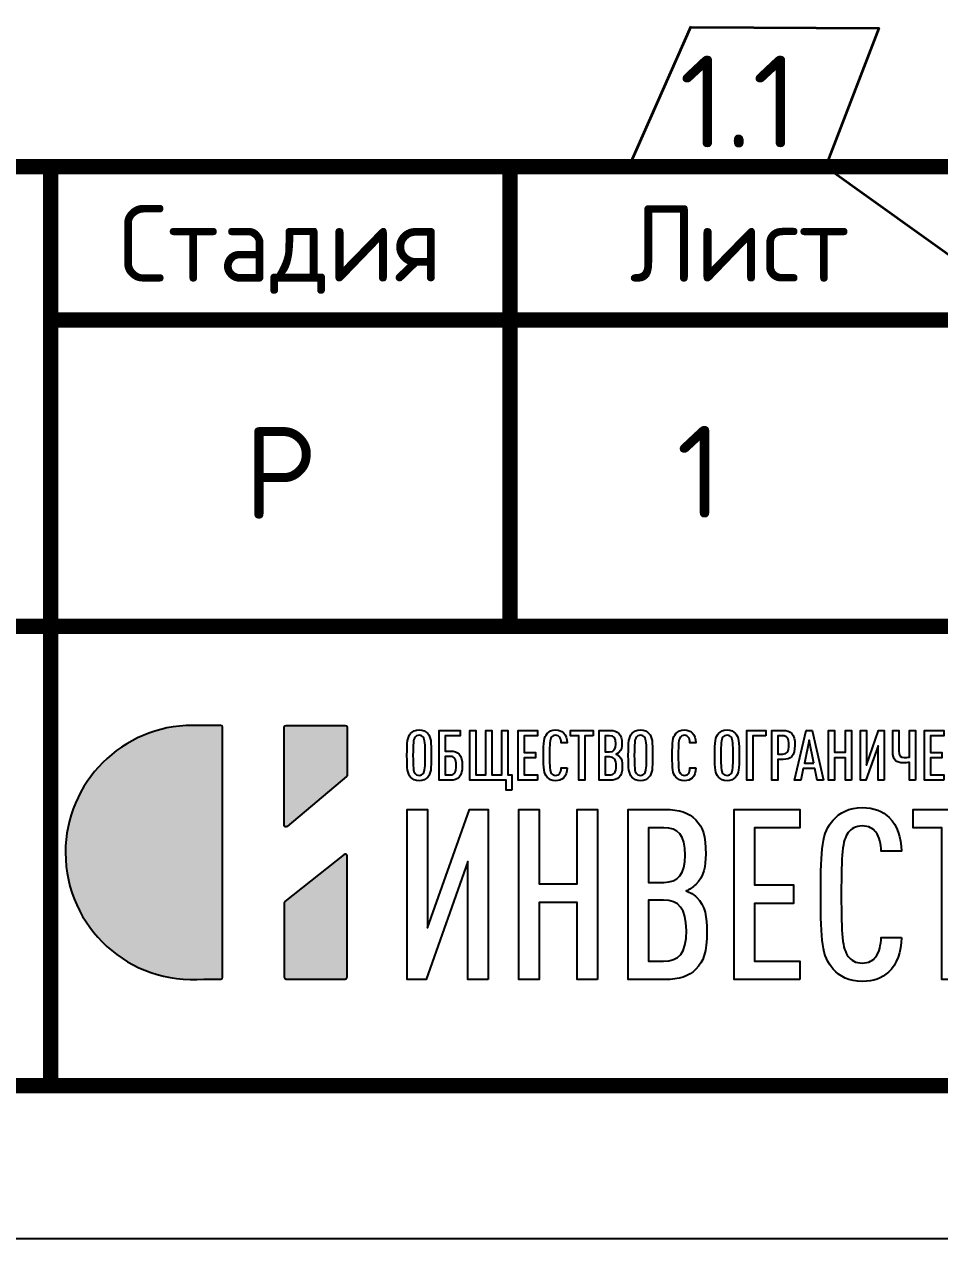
# Model space of a CAD drawing. Header units: metres. Extents: x -18 to 14983, y 1157 to 3877.
# Drawn here: x 6953.78 to 6983.68, y 2825.59 to 2865.24 of the extents above; entities that cross this region are included whole.
import ezdxf
from ezdxf.enums import TextEntityAlignment as Align

# ---------------------------------------------------------------- set-up
doc = ezdxf.new("R2010")
doc.units = ezdxf.units.M
doc.layers.add('Размерный', color=4, linetype='Continuous', lineweight=30)
doc.styles.add('-ISOCPEUR-', font='isocpeur.ttf')
doc.styles.add('GOST', font='GOST_Common.ttf')

# ---------------------------------------------------------------- blocks, each defined once
blk = doc.blocks.new('Лого')
h = blk.add_hatch(color=151)
h.set_gradient(color1=(158, 191, 227), color2=(46, 54, 92), tint=1, name='HEMISPHERICAL')
edge = h.paths.add_edge_path()
edge.add_spline(control_points=[(0.349, 0.4943), (-0.1909, 0.4468), (-0.6571, 0.8707), (-0.6571, 1.4146), (-0.6571, 1.4146), (-0.6571, 1.9249), (-0.2434, 2.3386), (0.2669, 2.3386), (0.2669, 2.3386), (0.2669, 2.3386), (0.4714, 2.3386), (0.4714, 2.3386), (0.4714, 2.3386), (0.4787, 2.3386), (0.4846, 2.3327), (0.4846, 2.3254), (0.4846, 2.3254), (0.4846, 2.3254), (0.4846, 0.5075), (0.4846, 0.5075), (0.4846, 0.5075), (0.4846, 0.5003), (0.4787, 0.4943), (0.4714, 0.4943), (0.4714, 0.4943), (0.4714, 0.4943), (0.3502, 0.4943), (0.3502, 0.4943), (0.3502, 0.4943), (0.3497, 0.4943), (0.3494, 0.4943), (0.349, 0.4943)], knot_values=[0, 0, 0, 0, 0.111111, 0.111111, 0.111111, 0.111211, 0.222222, 0.222222, 0.222222, 0.222322, 0.333333, 0.333333, 0.333333, 0.333433, 0.444444, 0.444444, 0.444444, 0.444544, 0.555556, 0.555556, 0.555556, 0.555656, 0.666667, 0.666667, 0.666667, 0.666767, 0.777778, 0.777778, 0.777778, 0.777878, 1, 1, 1, 1], degree=3, periodic=0)
edge = h.paths.add_edge_path()
edge.add_spline(control_points=[(0.9551, 1.604), (0.9551, 1.604), (1.3853, 1.966), (1.3853, 1.966), (1.3853, 1.966), (1.3884, 1.9686), (1.39, 1.972), (1.39, 1.9761), (1.39, 1.9761), (1.39, 1.9761), (1.39, 2.3254), (1.39, 2.3254), (1.39, 2.3254), (1.39, 2.3327), (1.3841, 2.3386), (1.3768, 2.3386), (1.3768, 2.3386), (1.3768, 2.3386), (0.9466, 2.3386), (0.9466, 2.3386), (0.9466, 2.3386), (0.9393, 2.3386), (0.9334, 2.3327), (0.9334, 2.3254), (0.9334, 2.3254), (0.9334, 2.3254), (0.9334, 1.6141), (0.9334, 1.6141), (0.9334, 1.6141), (0.9334, 1.6089), (0.9363, 1.6044), (0.941, 1.6021), (0.941, 1.6021), (0.9458, 1.5999), (0.9511, 1.6006), (0.9551, 1.604)], knot_values=[0, 0, 0, 0, 0.1, 0.1, 0.1, 0.1001, 0.2, 0.2, 0.2, 0.2001, 0.3, 0.3, 0.3, 0.3001, 0.4, 0.4, 0.4, 0.4001, 0.5, 0.5, 0.5, 0.5001, 0.6, 0.6, 0.6, 0.6001, 0.7, 0.7, 0.7, 0.7001, 0.8, 0.8, 0.8, 0.8001, 1, 1, 1, 1], degree=3, periodic=0)
edge = h.paths.add_edge_path()
edge.add_spline(control_points=[(0.9384, 1.0593), (0.9384, 1.0593), (1.3686, 1.4007), (1.3686, 1.4007), (1.3686, 1.4007), (1.3727, 1.4039), (1.3779, 1.4045), (1.3826, 1.4023), (1.3826, 1.4023), (1.3873, 1.4), (1.39, 1.3956), (1.39, 1.3904), (1.39, 1.3904), (1.39, 1.3904), (1.39, 0.5075), (1.39, 0.5075), (1.39, 0.5075), (1.39, 0.5003), (1.3841, 0.4943), (1.3768, 0.4943), (1.3768, 0.4943), (1.3768, 0.4943), (0.9466, 0.4943), (0.9466, 0.4943), (0.9466, 0.4943), (0.9393, 0.4943), (0.9334, 0.5003), (0.9334, 0.5075), (0.9334, 0.5075), (0.9334, 0.5075), (0.9334, 1.049), (0.9334, 1.049), (0.9334, 1.049), (0.9334, 1.0531), (0.9351, 1.0567), (0.9384, 1.0593)], knot_values=[0, 0, 0, 0, 0.1, 0.1, 0.1, 0.1001, 0.2, 0.2, 0.2, 0.2001, 0.3, 0.3, 0.3, 0.3001, 0.4, 0.4, 0.4, 0.4001, 0.5, 0.5, 0.5, 0.5001, 0.6, 0.6, 0.6, 0.6001, 0.7, 0.7, 0.7, 0.7001, 0.8, 0.8, 0.8, 0.8001, 1, 1, 1, 1], degree=3, periodic=0)
at = {"color": 159}
for points, knots in [([(0.349, 0.4943), (-0.1909, 0.4468), (-0.6571, 0.8707), (-0.6571, 1.4146), (-0.6571, 1.4146), (-0.6571, 1.9249), (-0.2434, 2.3386), (0.2669, 2.3386), (0.2669, 2.3386), (0.2669, 2.3386), (0.4714, 2.3386), (0.4714, 2.3386), (0.4714, 2.3386), (0.4787, 2.3386), (0.4846, 2.3327), (0.4846, 2.3254), (0.4846, 2.3254), (0.4846, 2.3254), (0.4846, 0.5075), (0.4846, 0.5075), (0.4846, 0.5075), (0.4846, 0.5003), (0.4787, 0.4943), (0.4714, 0.4943), (0.4714, 0.4943), (0.4714, 0.4943), (0.3502, 0.4943), (0.3502, 0.4943), (0.3502, 0.4943), (0.3497, 0.4943), (0.3494, 0.4943), (0.349, 0.4943)], [0, 0, 0, 0, 0.111111, 0.111111, 0.111111, 0.111111, 0.222222, 0.222222, 0.222222, 0.222222, 0.333333, 0.333333, 0.333333, 0.333333, 0.444444, 0.444444, 0.444444, 0.444444, 0.555556, 0.555556, 0.555556, 0.555556, 0.666667, 0.666667, 0.666667, 0.666667, 0.777778, 0.777778, 0.777778, 0.777778, 1, 1, 1, 1]), ([(0.9551, 1.604), (0.9551, 1.604), (1.3853, 1.966), (1.3853, 1.966), (1.3853, 1.966), (1.3884, 1.9686), (1.39, 1.972), (1.39, 1.9761), (1.39, 1.9761), (1.39, 1.9761), (1.39, 2.3254), (1.39, 2.3254), (1.39, 2.3254), (1.39, 2.3327), (1.3841, 2.3386), (1.3768, 2.3386), (1.3768, 2.3386), (1.3768, 2.3386), (0.9466, 2.3386), (0.9466, 2.3386), (0.9466, 2.3386), (0.9393, 2.3386), (0.9334, 2.3327), (0.9334, 2.3254), (0.9334, 2.3254), (0.9334, 2.3254), (0.9334, 1.6141), (0.9334, 1.6141), (0.9334, 1.6141), (0.9334, 1.6089), (0.9363, 1.6044), (0.941, 1.6021), (0.941, 1.6021), (0.9458, 1.5999), (0.9511, 1.6006), (0.9551, 1.604)], [0, 0, 0, 0, 0.1, 0.1, 0.1, 0.1, 0.2, 0.2, 0.2, 0.2, 0.3, 0.3, 0.3, 0.3, 0.4, 0.4, 0.4, 0.4, 0.5, 0.5, 0.5, 0.5, 0.6, 0.6, 0.6, 0.6, 0.7, 0.7, 0.7, 0.7, 0.8, 0.8, 0.8, 0.8, 1, 1, 1, 1]), ([(2.0023, 2.1207), (2.0023, 2.2208), (1.9992, 2.2533), (1.9759, 2.2792), (1.9759, 2.2792), (1.9616, 2.2949), (1.9423, 2.3056), (1.9139, 2.3056), (1.9139, 2.3056), (1.8854, 2.3056), (1.8661, 2.2949), (1.8519, 2.2792), (1.8519, 2.2792), (1.8286, 2.2533), (1.8255, 2.2208), (1.8255, 2.1207), (1.8255, 2.1207), (1.8255, 2.0206), (1.8286, 1.9881), (1.8519, 1.9622), (1.8519, 1.9622), (1.8661, 1.9465), (1.8854, 1.9358), (1.9139, 1.9358), (1.9139, 1.9358), (1.9423, 1.9358), (1.9616, 1.9465), (1.9759, 1.9622), (1.9759, 1.9622), (1.9992, 1.9881), (2.0023, 2.0206), (2.0023, 2.1207)], [0, 0, 0, 0, 0.111111, 0.111111, 0.111111, 0.111111, 0.222222, 0.222222, 0.222222, 0.222222, 0.333333, 0.333333, 0.333333, 0.333333, 0.444444, 0.444444, 0.444444, 0.444444, 0.555556, 0.555556, 0.555556, 0.555556, 0.666667, 0.666667, 0.666667, 0.666667, 0.777778, 0.777778, 0.777778, 0.777778, 1, 1, 1, 1]), ([(2.2278, 2.046), (2.2278, 2.1263), (2.1958, 2.1522), (2.1409, 2.1522), (2.1409, 2.1522), (2.1409, 2.1522), (2.1023, 2.1522), (2.1023, 2.1522), (2.1023, 2.1522), (2.1023, 2.1522), (2.1023, 2.2624), (2.1023, 2.2624), (2.1023, 2.2624), (2.1023, 2.2624), (2.2115, 2.2624), (2.2115, 2.2624), (2.2115, 2.2624), (2.2115, 2.2624), (2.2115, 2.3015), (2.2115, 2.3015), (2.2115, 2.3015), (2.2115, 2.3015), (2.0586, 2.3015), (2.0586, 2.3015), (2.0586, 2.3015), (2.0586, 2.3015), (2.0586, 1.9399), (2.0586, 1.9399), (2.0586, 1.9399), (2.0586, 1.9399), (2.1409, 1.9399), (2.1409, 1.9399), (2.1409, 1.9399), (2.1953, 1.9399), (2.2278, 1.9663), (2.2278, 2.046)], [0, 0, 0, 0, 0.1, 0.1, 0.1, 0.1, 0.2, 0.2, 0.2, 0.2, 0.3, 0.3, 0.3, 0.3, 0.4, 0.4, 0.4, 0.4, 0.5, 0.5, 0.5, 0.5, 0.6, 0.6, 0.6, 0.6, 0.7, 0.7, 0.7, 0.7, 0.8, 0.8, 0.8, 0.8, 1, 1, 1, 1]), ([(2.5874, 1.8678), (2.5874, 1.8678), (2.5874, 1.979), (2.5874, 1.979), (2.5874, 1.979), (2.5874, 1.979), (2.5589, 1.979), (2.5589, 1.979), (2.5589, 1.979), (2.5589, 1.979), (2.5589, 2.3015), (2.5589, 2.3015), (2.5589, 2.3015), (2.5589, 2.3015), (2.5153, 2.3015), (2.5153, 2.3015), (2.5153, 2.3015), (2.5153, 2.3015), (2.5153, 1.979), (2.5153, 1.979), (2.5153, 1.979), (2.5153, 1.979), (2.4421, 1.979), (2.4421, 1.979), (2.4421, 1.979), (2.4421, 1.979), (2.4421, 2.3015), (2.4421, 2.3015), (2.4421, 2.3015), (2.4421, 2.3015), (2.3984, 2.3015), (2.3984, 2.3015), (2.3984, 2.3015), (2.3984, 2.3015), (2.3984, 1.979), (2.3984, 1.979), (2.3984, 1.979), (2.3984, 1.979), (2.3253, 1.979), (2.3253, 1.979), (2.3253, 1.979), (2.3253, 1.979), (2.3253, 2.3015), (2.3253, 2.3015), (2.3253, 2.3015), (2.3253, 2.3015), (2.2816, 2.3015), (2.2816, 2.3015), (2.2816, 2.3015), (2.2816, 2.3015), (2.2816, 1.9399), (2.2816, 1.9399), (2.2816, 1.9399), (2.2816, 1.9399), (2.5457, 1.9399), (2.5457, 1.9399), (2.5457, 1.9399), (2.5457, 1.9399), (2.5457, 1.8678), (2.5457, 1.8678), (2.5457, 1.8678), (2.5457, 1.8678), (2.5874, 1.8678), (2.5874, 1.8678)], [0, 0, 0, 0, 0.058824, 0.058824, 0.058824, 0.058824, 0.117647, 0.117647, 0.117647, 0.117647, 0.176471, 0.176471, 0.176471, 0.176471, 0.235294, 0.235294, 0.235294, 0.235294, 0.294118, 0.294118, 0.294118, 0.294118, 0.352941, 0.352941, 0.352941, 0.352941, 0.411765, 0.411765, 0.411765, 0.411765, 0.470588, 0.470588, 0.470588, 0.470588, 0.529412, 0.529412, 0.529412, 0.529412, 0.588235, 0.588235, 0.588235, 0.588235, 0.647059, 0.647059, 0.647059, 0.647059, 0.705882, 0.705882, 0.705882, 0.705882, 0.764706, 0.764706, 0.764706, 0.764706, 0.823529, 0.823529, 0.823529, 0.823529, 0.882353, 0.882353, 0.882353, 0.882353, 1, 1, 1, 1]), ([(2.7733, 1.9399), (2.7733, 1.9399), (2.7733, 1.979), (2.7733, 1.979), (2.7733, 1.979), (2.7733, 1.979), (2.6773, 1.979), (2.6773, 1.979), (2.6773, 1.979), (2.6773, 1.979), (2.6773, 2.1019), (2.6773, 2.1019), (2.6773, 2.1019), (2.6773, 2.1019), (2.7601, 2.1019), (2.7601, 2.1019), (2.7601, 2.1019), (2.7601, 2.1019), (2.7601, 2.141), (2.7601, 2.141), (2.7601, 2.141), (2.7601, 2.141), (2.6773, 2.141), (2.6773, 2.141), (2.6773, 2.141), (2.6773, 2.141), (2.6773, 2.2624), (2.6773, 2.2624), (2.6773, 2.2624), (2.6773, 2.2624), (2.7733, 2.2624), (2.7733, 2.2624), (2.7733, 2.2624), (2.7733, 2.2624), (2.7733, 2.3015), (2.7733, 2.3015), (2.7733, 2.3015), (2.7733, 2.3015), (2.6336, 2.3015), (2.6336, 2.3015), (2.6336, 2.3015), (2.6336, 2.3015), (2.6336, 1.9399), (2.6336, 1.9399), (2.6336, 1.9399), (2.6336, 1.9399), (2.7733, 1.9399), (2.7733, 1.9399)], [0, 0, 0, 0, 0.076923, 0.076923, 0.076923, 0.076923, 0.153846, 0.153846, 0.153846, 0.153846, 0.230769, 0.230769, 0.230769, 0.230769, 0.307692, 0.307692, 0.307692, 0.307692, 0.384615, 0.384615, 0.384615, 0.384615, 0.461538, 0.461538, 0.461538, 0.461538, 0.538462, 0.538462, 0.538462, 0.538462, 0.615385, 0.615385, 0.615385, 0.615385, 0.692308, 0.692308, 0.692308, 0.692308, 0.769231, 0.769231, 0.769231, 0.769231, 0.846154, 0.846154, 0.846154, 0.846154, 1, 1, 1, 1]), ([(2.9897, 2.0293), (2.9897, 2.0293), (2.9465, 2.0293), (2.9465, 2.0293), (2.9465, 2.0293), (2.946, 2.014), (2.9429, 1.9983), (2.9348, 1.9876), (2.9348, 1.9876), (2.9292, 1.9805), (2.9201, 1.9749), (2.9064, 1.9749), (2.9064, 1.9749), (2.8921, 1.9749), (2.8825, 1.9805), (2.8764, 1.9886), (2.8764, 1.9886), (2.8637, 2.0059), (2.8617, 2.0349), (2.8617, 2.1207), (2.8617, 2.1207), (2.8617, 2.2065), (2.8637, 2.2355), (2.8764, 2.2528), (2.8764, 2.2528), (2.8825, 2.2609), (2.8921, 2.2665), (2.9064, 2.2665), (2.9064, 2.2665), (2.9201, 2.2665), (2.9292, 2.2609), (2.9348, 2.2538), (2.9348, 2.2538), (2.9434, 2.2431), (2.946, 2.2279), (2.9465, 2.2126), (2.9465, 2.2126), (2.9465, 2.2126), (2.9897, 2.2126), (2.9897, 2.2126), (2.9897, 2.2126), (2.9891, 2.2421), (2.9805, 2.268), (2.9638, 2.2843), (2.9638, 2.2843), (2.9495, 2.298), (2.9318, 2.3056), (2.9064, 2.3056), (2.9064, 2.3056), (2.8779, 2.3056), (2.8581, 2.2949), (2.8444, 2.2792), (2.8444, 2.2792), (2.8205, 2.2517), (2.818, 2.2208), (2.818, 2.1207), (2.818, 2.1207), (2.818, 2.0206), (2.8205, 1.9897), (2.8444, 1.9622), (2.8444, 1.9622), (2.8581, 1.9465), (2.8779, 1.9358), (2.9064, 1.9358), (2.9064, 1.9358), (2.9302, 1.9358), (2.948, 1.9429), (2.9622, 1.9556), (2.9622, 1.9556), (2.98, 1.9719), (2.9891, 1.9988), (2.9897, 2.0293)], [0, 0, 0, 0, 0.052632, 0.052632, 0.052632, 0.052632, 0.105263, 0.105263, 0.105263, 0.105263, 0.157895, 0.157895, 0.157895, 0.157895, 0.210526, 0.210526, 0.210526, 0.210526, 0.263158, 0.263158, 0.263158, 0.263158, 0.315789, 0.315789, 0.315789, 0.315789, 0.368421, 0.368421, 0.368421, 0.368421, 0.421053, 0.421053, 0.421053, 0.421053, 0.473684, 0.473684, 0.473684, 0.473684, 0.526316, 0.526316, 0.526316, 0.526316, 0.578947, 0.578947, 0.578947, 0.578947, 0.631579, 0.631579, 0.631579, 0.631579, 0.684211, 0.684211, 0.684211, 0.684211, 0.736842, 0.736842, 0.736842, 0.736842, 0.789474, 0.789474, 0.789474, 0.789474, 0.842105, 0.842105, 0.842105, 0.842105, 0.894737, 0.894737, 0.894737, 0.894737, 1, 1, 1, 1]), ([(3.1796, 2.2624), (3.1796, 2.2624), (3.1796, 2.3015), (3.1796, 2.3015), (3.1796, 2.3015), (3.1796, 2.3015), (3.0145, 2.3015), (3.0145, 2.3015), (3.0145, 2.3015), (3.0145, 2.3015), (3.0145, 2.2624), (3.0145, 2.2624), (3.0145, 2.2624), (3.0145, 2.2624), (3.0755, 2.2624), (3.0755, 2.2624), (3.0755, 2.2624), (3.0755, 2.2624), (3.0755, 1.9399), (3.0755, 1.9399), (3.0755, 1.9399), (3.0755, 1.9399), (3.1192, 1.9399), (3.1192, 1.9399), (3.1192, 1.9399), (3.1192, 1.9399), (3.1192, 2.2624), (3.1192, 2.2624), (3.1192, 2.2624), (3.1192, 2.2624), (3.1796, 2.2624), (3.1796, 2.2624)], [0, 0, 0, 0, 0.111111, 0.111111, 0.111111, 0.111111, 0.222222, 0.222222, 0.222222, 0.222222, 0.333333, 0.333333, 0.333333, 0.333333, 0.444444, 0.444444, 0.444444, 0.444444, 0.555556, 0.555556, 0.555556, 0.555556, 0.666667, 0.666667, 0.666667, 0.666667, 0.777778, 0.777778, 0.777778, 0.777778, 1, 1, 1, 1]), ([(3.3904, 2.0415), (3.3904, 2.0725), (3.3874, 2.0968), (3.3686, 2.1151), (3.3686, 2.1151), (3.3625, 2.1207), (3.3543, 2.1258), (3.3462, 2.1283), (3.3462, 2.1283), (3.3533, 2.1314), (3.3604, 2.1359), (3.3665, 2.142), (3.3665, 2.142), (3.3843, 2.1593), (3.3879, 2.1806), (3.3879, 2.2065), (3.3879, 2.2065), (3.3879, 2.2457), (3.3823, 2.2634), (3.3665, 2.2797), (3.3665, 2.2797), (3.3518, 2.2949), (3.3325, 2.3015), (3.3005, 2.3015), (3.3005, 2.3015), (3.3005, 2.3015), (3.2228, 2.3015), (3.2228, 2.3015), (3.2228, 2.3015), (3.2228, 2.3015), (3.2228, 1.9399), (3.2228, 1.9399), (3.2228, 1.9399), (3.2228, 1.9399), (3.3005, 1.9399), (3.3005, 1.9399), (3.3005, 1.9399), (3.3325, 1.9399), (3.3523, 1.9465), (3.367, 1.9617), (3.367, 1.9617), (3.3833, 1.9785), (3.3904, 1.9978), (3.3904, 2.0415)], [0, 0, 0, 0, 0.083333, 0.083333, 0.083333, 0.083333, 0.166667, 0.166667, 0.166667, 0.166667, 0.25, 0.25, 0.25, 0.25, 0.333333, 0.333333, 0.333333, 0.333333, 0.416667, 0.416667, 0.416667, 0.416667, 0.5, 0.5, 0.5, 0.5, 0.583333, 0.583333, 0.583333, 0.583333, 0.666667, 0.666667, 0.666667, 0.666667, 0.75, 0.75, 0.75, 0.75, 0.833333, 0.833333, 0.833333, 0.833333, 1, 1, 1, 1]), ([(3.6114, 2.1207), (3.6114, 2.2208), (3.6083, 2.2533), (3.5849, 2.2792), (3.5849, 2.2792), (3.5707, 2.2949), (3.5514, 2.3056), (3.523, 2.3056), (3.523, 2.3056), (3.4945, 2.3056), (3.4752, 2.2949), (3.461, 2.2792), (3.461, 2.2792), (3.4376, 2.2533), (3.4346, 2.2208), (3.4346, 2.1207), (3.4346, 2.1207), (3.4346, 2.0206), (3.4376, 1.9881), (3.461, 1.9622), (3.461, 1.9622), (3.4752, 1.9465), (3.4945, 1.9358), (3.523, 1.9358), (3.523, 1.9358), (3.5514, 1.9358), (3.5707, 1.9465), (3.5849, 1.9622), (3.5849, 1.9622), (3.6083, 1.9881), (3.6114, 2.0206), (3.6114, 2.1207)], [0, 0, 0, 0, 0.111111, 0.111111, 0.111111, 0.111111, 0.222222, 0.222222, 0.222222, 0.222222, 0.333333, 0.333333, 0.333333, 0.333333, 0.444444, 0.444444, 0.444444, 0.444444, 0.555556, 0.555556, 0.555556, 0.555556, 0.666667, 0.666667, 0.666667, 0.666667, 0.777778, 0.777778, 0.777778, 0.777778, 1, 1, 1, 1]), ([(3.9258, 2.0293), (3.9258, 2.0293), (3.8826, 2.0293), (3.8826, 2.0293), (3.8826, 2.0293), (3.8821, 2.014), (3.879, 1.9983), (3.8709, 1.9876), (3.8709, 1.9876), (3.8653, 1.9805), (3.8562, 1.9749), (3.8425, 1.9749), (3.8425, 1.9749), (3.8282, 1.9749), (3.8186, 1.9805), (3.8125, 1.9886), (3.8125, 1.9886), (3.7998, 2.0059), (3.7978, 2.0349), (3.7978, 2.1207), (3.7978, 2.1207), (3.7978, 2.2065), (3.7998, 2.2355), (3.8125, 2.2528), (3.8125, 2.2528), (3.8186, 2.2609), (3.8282, 2.2665), (3.8425, 2.2665), (3.8425, 2.2665), (3.8562, 2.2665), (3.8653, 2.2609), (3.8709, 2.2538), (3.8709, 2.2538), (3.8795, 2.2431), (3.8821, 2.2279), (3.8826, 2.2126), (3.8826, 2.2126), (3.8826, 2.2126), (3.9258, 2.2126), (3.9258, 2.2126), (3.9258, 2.2126), (3.9252, 2.2421), (3.9166, 2.268), (3.8999, 2.2843), (3.8999, 2.2843), (3.8856, 2.298), (3.8679, 2.3056), (3.8425, 2.3056), (3.8425, 2.3056), (3.814, 2.3056), (3.7942, 2.2949), (3.7805, 2.2792), (3.7805, 2.2792), (3.7566, 2.2517), (3.7541, 2.2208), (3.7541, 2.1207), (3.7541, 2.1207), (3.7541, 2.0206), (3.7566, 1.9897), (3.7805, 1.9622), (3.7805, 1.9622), (3.7942, 1.9465), (3.814, 1.9358), (3.8425, 1.9358), (3.8425, 1.9358), (3.8663, 1.9358), (3.8841, 1.9429), (3.8983, 1.9556), (3.8983, 1.9556), (3.9161, 1.9719), (3.9252, 1.9988), (3.9258, 2.0293)], [0, 0, 0, 0, 0.052632, 0.052632, 0.052632, 0.052632, 0.105263, 0.105263, 0.105263, 0.105263, 0.157895, 0.157895, 0.157895, 0.157895, 0.210526, 0.210526, 0.210526, 0.210526, 0.263158, 0.263158, 0.263158, 0.263158, 0.315789, 0.315789, 0.315789, 0.315789, 0.368421, 0.368421, 0.368421, 0.368421, 0.421053, 0.421053, 0.421053, 0.421053, 0.473684, 0.473684, 0.473684, 0.473684, 0.526316, 0.526316, 0.526316, 0.526316, 0.578947, 0.578947, 0.578947, 0.578947, 0.631579, 0.631579, 0.631579, 0.631579, 0.684211, 0.684211, 0.684211, 0.684211, 0.736842, 0.736842, 0.736842, 0.736842, 0.789474, 0.789474, 0.789474, 0.789474, 0.842105, 0.842105, 0.842105, 0.842105, 0.894737, 0.894737, 0.894737, 0.894737, 1, 1, 1, 1]), ([(4.2407, 2.1207), (4.2407, 2.2208), (4.2376, 2.2533), (4.2143, 2.2792), (4.2143, 2.2792), (4.2, 2.2949), (4.1807, 2.3056), (4.1523, 2.3056), (4.1523, 2.3056), (4.1238, 2.3056), (4.1045, 2.2949), (4.0903, 2.2792), (4.0903, 2.2792), (4.067, 2.2533), (4.0639, 2.2208), (4.0639, 2.1207), (4.0639, 2.1207), (4.0639, 2.0206), (4.067, 1.9881), (4.0903, 1.9622), (4.0903, 1.9622), (4.1045, 1.9465), (4.1238, 1.9358), (4.1523, 1.9358), (4.1523, 1.9358), (4.1807, 1.9358), (4.2, 1.9465), (4.2143, 1.9622), (4.2143, 1.9622), (4.2376, 1.9881), (4.2407, 2.0206), (4.2407, 2.1207)], [0, 0, 0, 0, 0.111111, 0.111111, 0.111111, 0.111111, 0.222222, 0.222222, 0.222222, 0.222222, 0.333333, 0.333333, 0.333333, 0.333333, 0.444444, 0.444444, 0.444444, 0.444444, 0.555556, 0.555556, 0.555556, 0.555556, 0.666667, 0.666667, 0.666667, 0.666667, 0.777778, 0.777778, 0.777778, 0.777778, 1, 1, 1, 1]), ([(4.4337, 2.2624), (4.4337, 2.2624), (4.4337, 2.3015), (4.4337, 2.3015), (4.4337, 2.3015), (4.4337, 2.3015), (4.297, 2.3015), (4.297, 2.3015), (4.297, 2.3015), (4.297, 2.3015), (4.297, 1.9399), (4.297, 1.9399), (4.297, 1.9399), (4.297, 1.9399), (4.3407, 1.9399), (4.3407, 1.9399), (4.3407, 1.9399), (4.3407, 1.9399), (4.3407, 2.2624), (4.3407, 2.2624), (4.3407, 2.2624), (4.3407, 2.2624), (4.4337, 2.2624), (4.4337, 2.2624)], [0, 0, 0, 0, 0.142857, 0.142857, 0.142857, 0.142857, 0.285714, 0.285714, 0.285714, 0.285714, 0.428571, 0.428571, 0.428571, 0.428571, 0.571429, 0.571429, 0.571429, 0.571429, 0.714286, 0.714286, 0.714286, 0.714286, 1, 1, 1, 1]), ([(4.6455, 2.1959), (4.6455, 2.2761), (4.6145, 2.3015), (4.5596, 2.3015), (4.5596, 2.3015), (4.5596, 2.3015), (4.4784, 2.3015), (4.4784, 2.3015), (4.4784, 2.3015), (4.4784, 2.3015), (4.4784, 1.9399), (4.4784, 1.9399), (4.4784, 1.9399), (4.4784, 1.9399), (4.522, 1.9399), (4.522, 1.9399), (4.522, 1.9399), (4.522, 1.9399), (4.522, 2.0907), (4.522, 2.0907), (4.522, 2.0907), (4.522, 2.0907), (4.5596, 2.0907), (4.5596, 2.0907), (4.5596, 2.0907), (4.6135, 2.0907), (4.6455, 2.1166), (4.6455, 2.1959)], [0, 0, 0, 0, 0.125, 0.125, 0.125, 0.125, 0.25, 0.25, 0.25, 0.25, 0.375, 0.375, 0.375, 0.375, 0.5, 0.5, 0.5, 0.5, 0.625, 0.625, 0.625, 0.625, 0.75, 0.75, 0.75, 0.75, 1, 1, 1, 1]), ([(4.8542, 1.9399), (4.8542, 1.9399), (4.7704, 2.3015), (4.7704, 2.3015), (4.7704, 2.3015), (4.7704, 2.3015), (4.7283, 2.3015), (4.7283, 2.3015), (4.7283, 2.3015), (4.7283, 2.3015), (4.6439, 1.9399), (4.6439, 1.9399), (4.6439, 1.9399), (4.6439, 1.9399), (4.6897, 1.9399), (4.6897, 1.9399), (4.6897, 1.9399), (4.6897, 1.9399), (4.7069, 2.0252), (4.7069, 2.0252), (4.7069, 2.0252), (4.7069, 2.0252), (4.7907, 2.0252), (4.7907, 2.0252), (4.7907, 2.0252), (4.7907, 2.0252), (4.808, 1.9399), (4.808, 1.9399), (4.808, 1.9399), (4.808, 1.9399), (4.8542, 1.9399), (4.8542, 1.9399)], [0, 0, 0, 0, 0.111111, 0.111111, 0.111111, 0.111111, 0.222222, 0.222222, 0.222222, 0.222222, 0.333333, 0.333333, 0.333333, 0.333333, 0.444444, 0.444444, 0.444444, 0.444444, 0.555556, 0.555556, 0.555556, 0.555556, 0.666667, 0.666667, 0.666667, 0.666667, 0.777778, 0.777778, 0.777778, 0.777778, 1, 1, 1, 1]), ([(5.0569, 1.9399), (5.0569, 1.9399), (5.0569, 2.3015), (5.0569, 2.3015), (5.0569, 2.3015), (5.0569, 2.3015), (5.0132, 2.3015), (5.0132, 2.3015), (5.0132, 2.3015), (5.0132, 2.3015), (5.0132, 2.1436), (5.0132, 2.1436), (5.0132, 2.1436), (5.0132, 2.1436), (4.933, 2.1436), (4.933, 2.1436), (4.933, 2.1436), (4.933, 2.1436), (4.933, 2.3015), (4.933, 2.3015), (4.933, 2.3015), (4.933, 2.3015), (4.8893, 2.3015), (4.8893, 2.3015), (4.8893, 2.3015), (4.8893, 2.3015), (4.8893, 1.9399), (4.8893, 1.9399), (4.8893, 1.9399), (4.8893, 1.9399), (4.933, 1.9399), (4.933, 1.9399), (4.933, 1.9399), (4.933, 1.9399), (4.933, 2.1039), (4.933, 2.1039), (4.933, 2.1039), (4.933, 2.1039), (5.0132, 2.1039), (5.0132, 2.1039), (5.0132, 2.1039), (5.0132, 2.1039), (5.0132, 1.9399), (5.0132, 1.9399), (5.0132, 1.9399), (5.0132, 1.9399), (5.0569, 1.9399), (5.0569, 1.9399)], [0, 0, 0, 0, 0.076923, 0.076923, 0.076923, 0.076923, 0.153846, 0.153846, 0.153846, 0.153846, 0.230769, 0.230769, 0.230769, 0.230769, 0.307692, 0.307692, 0.307692, 0.307692, 0.384615, 0.384615, 0.384615, 0.384615, 0.461538, 0.461538, 0.461538, 0.461538, 0.538462, 0.538462, 0.538462, 0.538462, 0.615385, 0.615385, 0.615385, 0.615385, 0.692308, 0.692308, 0.692308, 0.692308, 0.769231, 0.769231, 0.769231, 0.769231, 0.846154, 0.846154, 0.846154, 0.846154, 1, 1, 1, 1]), ([(5.2946, 1.9399), (5.2946, 1.9399), (5.2946, 2.3015), (5.2946, 2.3015), (5.2946, 2.3015), (5.2946, 2.3015), (5.2545, 2.3015), (5.2545, 2.3015), (5.2545, 2.3015), (5.2545, 2.3015), (5.1656, 2.0501), (5.1656, 2.0501), (5.1656, 2.0501), (5.1656, 2.0501), (5.1656, 2.3015), (5.1656, 2.3015), (5.1656, 2.3015), (5.1656, 2.3015), (5.1219, 2.3015), (5.1219, 2.3015), (5.1219, 2.3015), (5.1219, 2.3015), (5.1219, 1.9399), (5.1219, 1.9399), (5.1219, 1.9399), (5.1219, 1.9399), (5.1625, 1.9399), (5.1625, 1.9399), (5.1625, 1.9399), (5.1625, 1.9399), (5.2509, 2.1908), (5.2509, 2.1908), (5.2509, 2.1908), (5.2509, 2.1908), (5.2509, 1.9399), (5.2509, 1.9399), (5.2509, 1.9399), (5.2509, 1.9399), (5.2946, 1.9399), (5.2946, 1.9399)], [0, 0, 0, 0, 0.090909, 0.090909, 0.090909, 0.090909, 0.181818, 0.181818, 0.181818, 0.181818, 0.272727, 0.272727, 0.272727, 0.272727, 0.363636, 0.363636, 0.363636, 0.363636, 0.454545, 0.454545, 0.454545, 0.454545, 0.545455, 0.545455, 0.545455, 0.545455, 0.636364, 0.636364, 0.636364, 0.636364, 0.727273, 0.727273, 0.727273, 0.727273, 0.818182, 0.818182, 0.818182, 0.818182, 1, 1, 1, 1]), ([(5.5227, 1.9399), (5.5227, 1.9399), (5.5227, 2.3015), (5.5227, 2.3015), (5.5227, 2.3015), (5.5227, 2.3015), (5.479, 2.3015), (5.479, 2.3015), (5.479, 2.3015), (5.479, 2.3015), (5.479, 2.1085), (5.479, 2.1085), (5.479, 2.1085), (5.4658, 2.1065), (5.4546, 2.1055), (5.4404, 2.1055), (5.4404, 2.1055), (5.4165, 2.1055), (5.4013, 2.1141), (5.4013, 2.1532), (5.4013, 2.1532), (5.4013, 2.1532), (5.4013, 2.3015), (5.4013, 2.3015), (5.4013, 2.3015), (5.4013, 2.3015), (5.3576, 2.3015), (5.3576, 2.3015), (5.3576, 2.3015), (5.3576, 2.3015), (5.3576, 2.1486), (5.3576, 2.1486), (5.3576, 2.1486), (5.3576, 2.0867), (5.384, 2.0664), (5.4338, 2.0664), (5.4338, 2.0664), (5.4485, 2.0664), (5.4627, 2.0674), (5.479, 2.0699), (5.479, 2.0699), (5.479, 2.0699), (5.479, 1.9399), (5.479, 1.9399), (5.479, 1.9399), (5.479, 1.9399), (5.5227, 1.9399), (5.5227, 1.9399)], [0, 0, 0, 0, 0.076923, 0.076923, 0.076923, 0.076923, 0.153846, 0.153846, 0.153846, 0.153846, 0.230769, 0.230769, 0.230769, 0.230769, 0.307692, 0.307692, 0.307692, 0.307692, 0.384615, 0.384615, 0.384615, 0.384615, 0.461538, 0.461538, 0.461538, 0.461538, 0.538462, 0.538462, 0.538462, 0.538462, 0.615385, 0.615385, 0.615385, 0.615385, 0.692308, 0.692308, 0.692308, 0.692308, 0.769231, 0.769231, 0.769231, 0.769231, 0.846154, 0.846154, 0.846154, 0.846154, 1, 1, 1, 1]), ([(5.7273, 1.9399), (5.7273, 1.9399), (5.7273, 1.979), (5.7273, 1.979), (5.7273, 1.979), (5.7273, 1.979), (5.6314, 1.979), (5.6314, 1.979), (5.6314, 1.979), (5.6314, 1.979), (5.6314, 2.1019), (5.6314, 2.1019), (5.6314, 2.1019), (5.6314, 2.1019), (5.7141, 2.1019), (5.7141, 2.1019), (5.7141, 2.1019), (5.7141, 2.1019), (5.7141, 2.141), (5.7141, 2.141), (5.7141, 2.141), (5.7141, 2.141), (5.6314, 2.141), (5.6314, 2.141), (5.6314, 2.141), (5.6314, 2.141), (5.6314, 2.2624), (5.6314, 2.2624), (5.6314, 2.2624), (5.6314, 2.2624), (5.7273, 2.2624), (5.7273, 2.2624), (5.7273, 2.2624), (5.7273, 2.2624), (5.7273, 2.3015), (5.7273, 2.3015), (5.7273, 2.3015), (5.7273, 2.3015), (5.5877, 2.3015), (5.5877, 2.3015), (5.5877, 2.3015), (5.5877, 2.3015), (5.5877, 1.9399), (5.5877, 1.9399), (5.5877, 1.9399), (5.5877, 1.9399), (5.7273, 1.9399), (5.7273, 1.9399)], [0, 0, 0, 0, 0.076923, 0.076923, 0.076923, 0.076923, 0.153846, 0.153846, 0.153846, 0.153846, 0.230769, 0.230769, 0.230769, 0.230769, 0.307692, 0.307692, 0.307692, 0.307692, 0.384615, 0.384615, 0.384615, 0.384615, 0.461538, 0.461538, 0.461538, 0.461538, 0.538462, 0.538462, 0.538462, 0.538462, 0.615385, 0.615385, 0.615385, 0.615385, 0.692308, 0.692308, 0.692308, 0.692308, 0.769231, 0.769231, 0.769231, 0.769231, 0.846154, 0.846154, 0.846154, 0.846154, 1, 1, 1, 1]), ([(1.9586, 2.1207), (1.9586, 2.0349), (1.956, 2.0059), (1.9433, 1.9886), (1.9433, 1.9886), (1.9372, 1.9805), (1.9281, 1.9749), (1.9139, 1.9749), (1.9139, 1.9749), (1.8997, 1.9749), (1.89, 1.9805), (1.8839, 1.9886), (1.8839, 1.9886), (1.8712, 2.0059), (1.8692, 2.0349), (1.8692, 2.1207), (1.8692, 2.1207), (1.8692, 2.2065), (1.8712, 2.2355), (1.8839, 2.2528), (1.8839, 2.2528), (1.89, 2.2609), (1.8997, 2.2665), (1.9139, 2.2665), (1.9139, 2.2665), (1.9281, 2.2665), (1.9372, 2.2609), (1.9433, 2.2528), (1.9433, 2.2528), (1.956, 2.2355), (1.9586, 2.2065), (1.9586, 2.1207)], [0, 0, 0, 0, 0.111111, 0.111111, 0.111111, 0.111111, 0.222222, 0.222222, 0.222222, 0.222222, 0.333333, 0.333333, 0.333333, 0.333333, 0.444444, 0.444444, 0.444444, 0.444444, 0.555556, 0.555556, 0.555556, 0.555556, 0.666667, 0.666667, 0.666667, 0.666667, 0.777778, 0.777778, 0.777778, 0.777778, 1, 1, 1, 1]), ([(3.3442, 2.2045), (3.3442, 2.1634), (3.3295, 2.1466), (3.2985, 2.1466), (3.2985, 2.1466), (3.2985, 2.1466), (3.2665, 2.1466), (3.2665, 2.1466), (3.2665, 2.1466), (3.2665, 2.1466), (3.2665, 2.2624), (3.2665, 2.2624), (3.2665, 2.2624), (3.2665, 2.2624), (3.2985, 2.2624), (3.2985, 2.2624), (3.2985, 2.2624), (3.33, 2.2624), (3.3442, 2.2482), (3.3442, 2.2045)], [0, 0, 0, 0, 0.166667, 0.166667, 0.166667, 0.166667, 0.333333, 0.333333, 0.333333, 0.333333, 0.5, 0.5, 0.5, 0.5, 0.666667, 0.666667, 0.666667, 0.666667, 1, 1, 1, 1]), ([(3.5677, 2.1207), (3.5677, 2.0349), (3.5651, 2.0059), (3.5524, 1.9886), (3.5524, 1.9886), (3.5463, 1.9805), (3.5372, 1.9749), (3.523, 1.9749), (3.523, 1.9749), (3.5088, 1.9749), (3.4991, 1.9805), (3.493, 1.9886), (3.493, 1.9886), (3.4803, 2.0059), (3.4783, 2.0349), (3.4783, 2.1207), (3.4783, 2.1207), (3.4783, 2.2065), (3.4803, 2.2355), (3.493, 2.2528), (3.493, 2.2528), (3.4991, 2.2609), (3.5088, 2.2665), (3.523, 2.2665), (3.523, 2.2665), (3.5372, 2.2665), (3.5463, 2.2609), (3.5524, 2.2528), (3.5524, 2.2528), (3.5651, 2.2355), (3.5677, 2.2065), (3.5677, 2.1207)], [0, 0, 0, 0, 0.111111, 0.111111, 0.111111, 0.111111, 0.222222, 0.222222, 0.222222, 0.222222, 0.333333, 0.333333, 0.333333, 0.333333, 0.444444, 0.444444, 0.444444, 0.444444, 0.555556, 0.555556, 0.555556, 0.555556, 0.666667, 0.666667, 0.666667, 0.666667, 0.777778, 0.777778, 0.777778, 0.777778, 1, 1, 1, 1]), ([(4.197, 2.1207), (4.197, 2.0349), (4.1944, 2.0059), (4.1817, 1.9886), (4.1817, 1.9886), (4.1756, 1.9805), (4.1665, 1.9749), (4.1523, 1.9749), (4.1523, 1.9749), (4.1381, 1.9749), (4.1284, 1.9805), (4.1223, 1.9886), (4.1223, 1.9886), (4.1096, 2.0059), (4.1076, 2.0349), (4.1076, 2.1207), (4.1076, 2.1207), (4.1076, 2.2065), (4.1096, 2.2355), (4.1223, 2.2528), (4.1223, 2.2528), (4.1284, 2.2609), (4.1381, 2.2665), (4.1523, 2.2665), (4.1523, 2.2665), (4.1665, 2.2665), (4.1756, 2.2609), (4.1817, 2.2528), (4.1817, 2.2528), (4.1944, 2.2355), (4.197, 2.2065), (4.197, 2.1207)], [0, 0, 0, 0, 0.111111, 0.111111, 0.111111, 0.111111, 0.222222, 0.222222, 0.222222, 0.222222, 0.333333, 0.333333, 0.333333, 0.333333, 0.444444, 0.444444, 0.444444, 0.444444, 0.555556, 0.555556, 0.555556, 0.555556, 0.666667, 0.666667, 0.666667, 0.666667, 0.777778, 0.777778, 0.777778, 0.777778, 1, 1, 1, 1]), ([(4.6018, 2.1959), (4.6018, 2.1476), (4.5876, 2.1298), (4.5581, 2.1298), (4.5581, 2.1298), (4.5581, 2.1298), (4.522, 2.1298), (4.522, 2.1298), (4.522, 2.1298), (4.522, 2.1298), (4.522, 2.2624), (4.522, 2.2624), (4.522, 2.2624), (4.522, 2.2624), (4.5581, 2.2624), (4.5581, 2.2624), (4.5581, 2.2624), (4.5876, 2.2624), (4.6018, 2.2446), (4.6018, 2.1959)], [0, 0, 0, 0, 0.166667, 0.166667, 0.166667, 0.166667, 0.333333, 0.333333, 0.333333, 0.333333, 0.5, 0.5, 0.5, 0.5, 0.666667, 0.666667, 0.666667, 0.666667, 1, 1, 1, 1]), ([(4.7826, 2.0643), (4.7826, 2.0643), (4.7151, 2.0643), (4.7151, 2.0643), (4.7151, 2.0643), (4.7151, 2.0643), (4.7491, 2.2309), (4.7491, 2.2309), (4.7491, 2.2309), (4.7491, 2.2309), (4.7826, 2.0643), (4.7826, 2.0643)], [0, 0, 0, 0, 0.25, 0.25, 0.25, 0.25, 0.5, 0.5, 0.5, 0.5, 1, 1, 1, 1]), ([(2.1841, 2.046), (2.1841, 1.9973), (2.1689, 1.979), (2.1404, 1.979), (2.1404, 1.979), (2.1404, 1.979), (2.1023, 1.979), (2.1023, 1.979), (2.1023, 1.979), (2.1023, 1.979), (2.1023, 2.1126), (2.1023, 2.1126), (2.1023, 2.1126), (2.1023, 2.1126), (2.1404, 2.1126), (2.1404, 2.1126), (2.1404, 2.1126), (2.1689, 2.1126), (2.1841, 2.0948), (2.1841, 2.046)], [0, 0, 0, 0, 0.166667, 0.166667, 0.166667, 0.166667, 0.333333, 0.333333, 0.333333, 0.333333, 0.5, 0.5, 0.5, 0.5, 0.666667, 0.666667, 0.666667, 0.666667, 1, 1, 1, 1]), ([(3.3467, 2.044), (3.3467, 1.9942), (3.331, 1.979), (3.298, 1.979), (3.298, 1.979), (3.298, 1.979), (3.2665, 1.979), (3.2665, 1.979), (3.2665, 1.979), (3.2665, 1.979), (3.2665, 2.109), (3.2665, 2.109), (3.2665, 2.109), (3.2665, 2.109), (3.298, 2.109), (3.298, 2.109), (3.298, 2.109), (3.3305, 2.109), (3.3467, 2.0907), (3.3467, 2.044)], [0, 0, 0, 0, 0.166667, 0.166667, 0.166667, 0.166667, 0.333333, 0.333333, 0.333333, 0.333333, 0.5, 0.5, 0.5, 0.5, 0.666667, 0.666667, 0.666667, 0.666667, 1, 1, 1, 1]), ([(2.416, 0.4914), (2.416, 0.4914), (2.416, 1.7272), (2.416, 1.7272), (2.416, 1.7272), (2.416, 1.7272), (2.2789, 1.7272), (2.2789, 1.7272), (2.2789, 1.7272), (2.2789, 1.7272), (1.9752, 0.8681), (1.9752, 0.8681), (1.9752, 0.8681), (1.9752, 0.8681), (1.9752, 1.7272), (1.9752, 1.7272), (1.9752, 1.7272), (1.9752, 1.7272), (1.826, 1.7272), (1.826, 1.7272), (1.826, 1.7272), (1.826, 1.7272), (1.826, 0.4914), (1.826, 0.4914), (1.826, 0.4914), (1.826, 0.4914), (1.9648, 0.4914), (1.9648, 0.4914), (1.9648, 0.4914), (1.9648, 0.4914), (2.2668, 1.3488), (2.2668, 1.3488), (2.2668, 1.3488), (2.2668, 1.3488), (2.2668, 0.4914), (2.2668, 0.4914), (2.2668, 0.4914), (2.2668, 0.4914), (2.416, 0.4914), (2.416, 0.4914)], [0, 0, 0, 0, 0.090909, 0.090909, 0.090909, 0.090909, 0.181818, 0.181818, 0.181818, 0.181818, 0.272727, 0.272727, 0.272727, 0.272727, 0.363636, 0.363636, 0.363636, 0.363636, 0.454545, 0.454545, 0.454545, 0.454545, 0.545455, 0.545455, 0.545455, 0.545455, 0.636364, 0.636364, 0.636364, 0.636364, 0.727273, 0.727273, 0.727273, 0.727273, 0.818182, 0.818182, 0.818182, 0.818182, 1, 1, 1, 1]), ([(3.211, 0.4914), (3.211, 0.4914), (3.211, 1.7272), (3.211, 1.7272), (3.211, 1.7272), (3.211, 1.7272), (3.0617, 1.7272), (3.0617, 1.7272), (3.0617, 1.7272), (3.0617, 1.7272), (3.0617, 1.1874), (3.0617, 1.1874), (3.0617, 1.1874), (3.0617, 1.1874), (2.7875, 1.1874), (2.7875, 1.1874), (2.7875, 1.1874), (2.7875, 1.1874), (2.7875, 1.7272), (2.7875, 1.7272), (2.7875, 1.7272), (2.7875, 1.7272), (2.6382, 1.7272), (2.6382, 1.7272), (2.6382, 1.7272), (2.6382, 1.7272), (2.6382, 0.4914), (2.6382, 0.4914), (2.6382, 0.4914), (2.6382, 0.4914), (2.7875, 0.4914), (2.7875, 0.4914), (2.7875, 0.4914), (2.7875, 0.4914), (2.7875, 1.052), (2.7875, 1.052), (2.7875, 1.052), (2.7875, 1.052), (3.0617, 1.052), (3.0617, 1.052), (3.0617, 1.052), (3.0617, 1.052), (3.0617, 0.4914), (3.0617, 0.4914), (3.0617, 0.4914), (3.0617, 0.4914), (3.211, 0.4914), (3.211, 0.4914)], [0, 0, 0, 0, 0.076923, 0.076923, 0.076923, 0.076923, 0.153846, 0.153846, 0.153846, 0.153846, 0.230769, 0.230769, 0.230769, 0.230769, 0.307692, 0.307692, 0.307692, 0.307692, 0.384615, 0.384615, 0.384615, 0.384615, 0.461538, 0.461538, 0.461538, 0.461538, 0.538462, 0.538462, 0.538462, 0.538462, 0.615385, 0.615385, 0.615385, 0.615385, 0.692308, 0.692308, 0.692308, 0.692308, 0.769231, 0.769231, 0.769231, 0.769231, 0.846154, 0.846154, 0.846154, 0.846154, 1, 1, 1, 1]), ([(4.0059, 0.8385), (4.0059, 0.9444), (3.9954, 1.0277), (3.9312, 1.0902), (3.9312, 1.0902), (3.9104, 1.1093), (3.8826, 1.1267), (3.8549, 1.1353), (3.8549, 1.1353), (3.8792, 1.1457), (3.9035, 1.1614), (3.9243, 1.1822), (3.9243, 1.1822), (3.985, 1.2412), (3.9972, 1.3141), (3.9972, 1.4026), (3.9972, 1.4026), (3.9972, 1.5363), (3.9781, 1.597), (3.9243, 1.6525), (3.9243, 1.6525), (3.8739, 1.7046), (3.808, 1.7272), (3.6987, 1.7272), (3.6987, 1.7272), (3.6987, 1.7272), (3.4331, 1.7272), (3.4331, 1.7272), (3.4331, 1.7272), (3.4331, 1.7272), (3.4331, 0.4914), (3.4331, 0.4914), (3.4331, 0.4914), (3.4331, 0.4914), (3.6987, 0.4914), (3.6987, 0.4914), (3.6987, 0.4914), (3.808, 0.4914), (3.8757, 0.514), (3.926, 0.5661), (3.926, 0.5661), (3.9816, 0.6233), (4.0059, 0.6893), (4.0059, 0.8385)], [0, 0, 0, 0, 0.083333, 0.083333, 0.083333, 0.083333, 0.166667, 0.166667, 0.166667, 0.166667, 0.25, 0.25, 0.25, 0.25, 0.333333, 0.333333, 0.333333, 0.333333, 0.416667, 0.416667, 0.416667, 0.416667, 0.5, 0.5, 0.5, 0.5, 0.583333, 0.583333, 0.583333, 0.583333, 0.666667, 0.666667, 0.666667, 0.666667, 0.75, 0.75, 0.75, 0.75, 0.833333, 0.833333, 0.833333, 0.833333, 1, 1, 1, 1]), ([(4.681, 0.4914), (4.681, 0.4914), (4.681, 0.6251), (4.681, 0.6251), (4.681, 0.6251), (4.681, 0.6251), (4.353, 0.6251), (4.353, 0.6251), (4.353, 0.6251), (4.353, 0.6251), (4.353, 1.0451), (4.353, 1.0451), (4.353, 1.0451), (4.353, 1.0451), (4.6359, 1.0451), (4.6359, 1.0451), (4.6359, 1.0451), (4.6359, 1.0451), (4.6359, 1.1787), (4.6359, 1.1787), (4.6359, 1.1787), (4.6359, 1.1787), (4.353, 1.1787), (4.353, 1.1787), (4.353, 1.1787), (4.353, 1.1787), (4.353, 1.5935), (4.353, 1.5935), (4.353, 1.5935), (4.353, 1.5935), (4.681, 1.5935), (4.681, 1.5935), (4.681, 1.5935), (4.681, 1.5935), (4.681, 1.7272), (4.681, 1.7272), (4.681, 1.7272), (4.681, 1.7272), (4.2037, 1.7272), (4.2037, 1.7272), (4.2037, 1.7272), (4.2037, 1.7272), (4.2037, 0.4914), (4.2037, 0.4914), (4.2037, 0.4914), (4.2037, 0.4914), (4.681, 0.4914), (4.681, 0.4914)], [0, 0, 0, 0, 0.076923, 0.076923, 0.076923, 0.076923, 0.153846, 0.153846, 0.153846, 0.153846, 0.230769, 0.230769, 0.230769, 0.230769, 0.307692, 0.307692, 0.307692, 0.307692, 0.384615, 0.384615, 0.384615, 0.384615, 0.461538, 0.461538, 0.461538, 0.461538, 0.538462, 0.538462, 0.538462, 0.538462, 0.615385, 0.615385, 0.615385, 0.615385, 0.692308, 0.692308, 0.692308, 0.692308, 0.769231, 0.769231, 0.769231, 0.769231, 0.846154, 0.846154, 0.846154, 0.846154, 1, 1, 1, 1]), ([(5.4204, 0.7969), (5.4204, 0.7969), (5.2728, 0.7969), (5.2728, 0.7969), (5.2728, 0.7969), (5.2711, 0.7448), (5.2607, 0.691), (5.2329, 0.6546), (5.2329, 0.6546), (5.2138, 0.6303), (5.1826, 0.6112), (5.1357, 0.6112), (5.1357, 0.6112), (5.0871, 0.6112), (5.0541, 0.6303), (5.0333, 0.658), (5.0333, 0.658), (4.9899, 0.7171), (4.983, 0.816), (4.983, 1.1093), (4.983, 1.1093), (4.983, 1.4026), (4.9899, 1.5015), (5.0333, 1.5606), (5.0333, 1.5606), (5.0541, 1.5883), (5.0871, 1.6074), (5.1357, 1.6074), (5.1357, 1.6074), (5.1826, 1.6074), (5.2138, 1.5883), (5.2329, 1.564), (5.2329, 1.564), (5.2624, 1.5276), (5.2711, 1.4755), (5.2728, 1.4234), (5.2728, 1.4234), (5.2728, 1.4234), (5.4204, 1.4234), (5.4204, 1.4234), (5.4204, 1.4234), (5.4186, 1.5241), (5.3891, 1.6126), (5.3318, 1.6682), (5.3318, 1.6682), (5.2832, 1.715), (5.2225, 1.7411), (5.1357, 1.7411), (5.1357, 1.7411), (5.0385, 1.7411), (4.9708, 1.7046), (4.924, 1.6508), (4.924, 1.6508), (4.8424, 1.5571), (4.8337, 1.4512), (4.8337, 1.1093), (4.8337, 1.1093), (4.8337, 0.7674), (4.8424, 0.6615), (4.924, 0.5678), (4.924, 0.5678), (4.9708, 0.514), (5.0385, 0.4775), (5.1357, 0.4775), (5.1357, 0.4775), (5.2173, 0.4775), (5.278, 0.5018), (5.3266, 0.5452), (5.3266, 0.5452), (5.3874, 0.6008), (5.4186, 0.6928), (5.4204, 0.7969)], [0, 0, 0, 0, 0.052632, 0.052632, 0.052632, 0.052632, 0.105263, 0.105263, 0.105263, 0.105263, 0.157895, 0.157895, 0.157895, 0.157895, 0.210526, 0.210526, 0.210526, 0.210526, 0.263158, 0.263158, 0.263158, 0.263158, 0.315789, 0.315789, 0.315789, 0.315789, 0.368421, 0.368421, 0.368421, 0.368421, 0.421053, 0.421053, 0.421053, 0.421053, 0.473684, 0.473684, 0.473684, 0.473684, 0.526316, 0.526316, 0.526316, 0.526316, 0.578947, 0.578947, 0.578947, 0.578947, 0.631579, 0.631579, 0.631579, 0.631579, 0.684211, 0.684211, 0.684211, 0.684211, 0.736842, 0.736842, 0.736842, 0.736842, 0.789474, 0.789474, 0.789474, 0.789474, 0.842105, 0.842105, 0.842105, 0.842105, 0.894737, 0.894737, 0.894737, 0.894737, 1, 1, 1, 1]), ([(6.0695, 1.5935), (6.0695, 1.5935), (6.0695, 1.7272), (6.0695, 1.7272), (6.0695, 1.7272), (6.0695, 1.7272), (5.5054, 1.7272), (5.5054, 1.7272), (5.5054, 1.7272), (5.5054, 1.7272), (5.5054, 1.5935), (5.5054, 1.5935), (5.5054, 1.5935), (5.5054, 1.5935), (5.7137, 1.5935), (5.7137, 1.5935), (5.7137, 1.5935), (5.7137, 1.5935), (5.7137, 0.4914), (5.7137, 0.4914), (5.7137, 0.4914), (5.7137, 0.4914), (5.8629, 0.4914), (5.8629, 0.4914), (5.8629, 0.4914), (5.8629, 0.4914), (5.8629, 1.5935), (5.8629, 1.5935), (5.8629, 1.5935), (5.8629, 1.5935), (6.0695, 1.5935), (6.0695, 1.5935)], [0, 0, 0, 0, 0.111111, 0.111111, 0.111111, 0.111111, 0.222222, 0.222222, 0.222222, 0.222222, 0.333333, 0.333333, 0.333333, 0.333333, 0.444444, 0.444444, 0.444444, 0.444444, 0.555556, 0.555556, 0.555556, 0.555556, 0.666667, 0.666667, 0.666667, 0.666667, 0.777778, 0.777778, 0.777778, 0.777778, 1, 1, 1, 1]), ([(3.8479, 1.3957), (3.8479, 1.2551), (3.7976, 1.1978), (3.6917, 1.1978), (3.6917, 1.1978), (3.6917, 1.1978), (3.5824, 1.1978), (3.5824, 1.1978), (3.5824, 1.1978), (3.5824, 1.1978), (3.5824, 1.5935), (3.5824, 1.5935), (3.5824, 1.5935), (3.5824, 1.5935), (3.6917, 1.5935), (3.6917, 1.5935), (3.6917, 1.5935), (3.7993, 1.5935), (3.8479, 1.5449), (3.8479, 1.3957)], [0, 0, 0, 0, 0.166667, 0.166667, 0.166667, 0.166667, 0.333333, 0.333333, 0.333333, 0.333333, 0.5, 0.5, 0.5, 0.5, 0.666667, 0.666667, 0.666667, 0.666667, 1, 1, 1, 1]), ([(0.9384, 1.0593), (0.9384, 1.0593), (1.3686, 1.4007), (1.3686, 1.4007), (1.3686, 1.4007), (1.3727, 1.4039), (1.3779, 1.4045), (1.3826, 1.4023), (1.3826, 1.4023), (1.3873, 1.4), (1.39, 1.3956), (1.39, 1.3904), (1.39, 1.3904), (1.39, 1.3904), (1.39, 0.5075), (1.39, 0.5075), (1.39, 0.5075), (1.39, 0.5003), (1.3841, 0.4943), (1.3768, 0.4943), (1.3768, 0.4943), (1.3768, 0.4943), (0.9466, 0.4943), (0.9466, 0.4943), (0.9466, 0.4943), (0.9393, 0.4943), (0.9334, 0.5003), (0.9334, 0.5075), (0.9334, 0.5075), (0.9334, 0.5075), (0.9334, 1.049), (0.9334, 1.049), (0.9334, 1.049), (0.9334, 1.0531), (0.9351, 1.0567), (0.9384, 1.0593)], [0, 0, 0, 0, 0.1, 0.1, 0.1, 0.1, 0.2, 0.2, 0.2, 0.2, 0.3, 0.3, 0.3, 0.3, 0.4, 0.4, 0.4, 0.4, 0.5, 0.5, 0.5, 0.5, 0.6, 0.6, 0.6, 0.6, 0.7, 0.7, 0.7, 0.7, 0.8, 0.8, 0.8, 0.8, 1, 1, 1, 1]), ([(3.8566, 0.8472), (3.8566, 0.6771), (3.8028, 0.6251), (3.69, 0.6251), (3.69, 0.6251), (3.69, 0.6251), (3.5824, 0.6251), (3.5824, 0.6251), (3.5824, 0.6251), (3.5824, 0.6251), (3.5824, 1.0694), (3.5824, 1.0694), (3.5824, 1.0694), (3.5824, 1.0694), (3.69, 1.0694), (3.69, 1.0694), (3.69, 1.0694), (3.8011, 1.0694), (3.8566, 1.0069), (3.8566, 0.8472)], [0, 0, 0, 0, 0.166667, 0.166667, 0.166667, 0.166667, 0.333333, 0.333333, 0.333333, 0.333333, 0.5, 0.5, 0.5, 0.5, 0.666667, 0.666667, 0.666667, 0.666667, 1, 1, 1, 1])]:
    blk.add_open_spline(points, degree=3, knots=knots, dxfattribs=at)

msp = doc.modelspace()

# ---------------------------------------------------------------- linework, layer by layer
at = {"lineweight": 35}
msp.add_line((6990.7057, 2852.8776), (6979.9556, 2860.5891), dxfattribs=at)
msp.add_line((7191.0803, 2825.5891), (6761.5147, 2825.5891))
msp.add_lwpolyline([(6589.6472, 3122.5891), (7009.6472, 3122.5891), (7009.6472, 2825.5891), (6589.6472, 2825.5891)], close=True)
at = {"const_width": 0.5}
msp.add_lwpolyline([(6609.6472, 3117.5891), (7004.6472, 3117.5891), (7004.6472, 2830.5891), (6609.6472, 2830.5891)], close=True, dxfattribs=at)
at = {"color": 18, "lineweight": 35, "true_color": 0x000000}
msp.add_lwpolyline([(6975.5694, 2865.1441), (6981.692, 2865.1164), (6979.9556, 2860.5891), (6973.5283, 2860.5751), (6975.5694, 2865.1849)], dxfattribs=at)
at = {"const_width": 0.5}
for points in [[(6819.6472, 2860.5891), (7004.6472, 2860.5891)], [(6954.6472, 2860.5891), (6954.6472, 2830.5891)], [(6969.6472, 2860.5891), (6969.6472, 2845.5891)], [(6954.6472, 2855.5891), (7004.6472, 2855.5891)], [(6884.6472, 2845.5891), (7004.6472, 2845.5891)]]:
    msp.add_lwpolyline(points, dxfattribs=at)

# ---------------------------------------------------------------- block references
at = {"xscale": 4.492609629394886, "yscale": 4.492609629394886, "zscale": 4.492609629394886}
msp.add_blockref('Лого', (6958.0808, 2831.8443), dxfattribs=at)

# ---------------------------------------------------------------- texts
at = {"style": 'GOST'}
for s, height, p in [('Стадия', 2.5, (6962.1472, 2858.0891)), ('Лист', 2.5, (6977.1472, 2858.0891)), ('Р', 3, (6962.1472, 2850.5891))]:
    msp.add_text(s, height=height, dxfattribs=at).set_placement(p, align=Align.MIDDLE_CENTER)
at = {"style": '-ISOCPEUR-', "flags": 8}
msp.add_attdef('1', text='*', height=3, dxfattribs=at).set_placement((6975.8341, 2850.6285), align=Align.MIDDLE_CENTER)
at = {"layer": 'Размерный', "color": 0, "style": '-ISOCPEUR-'}
msp.add_text('1.1', height=3, dxfattribs=at).set_placement((6975.1747, 2861.219))

doc.saveas('drawing.dxf')
